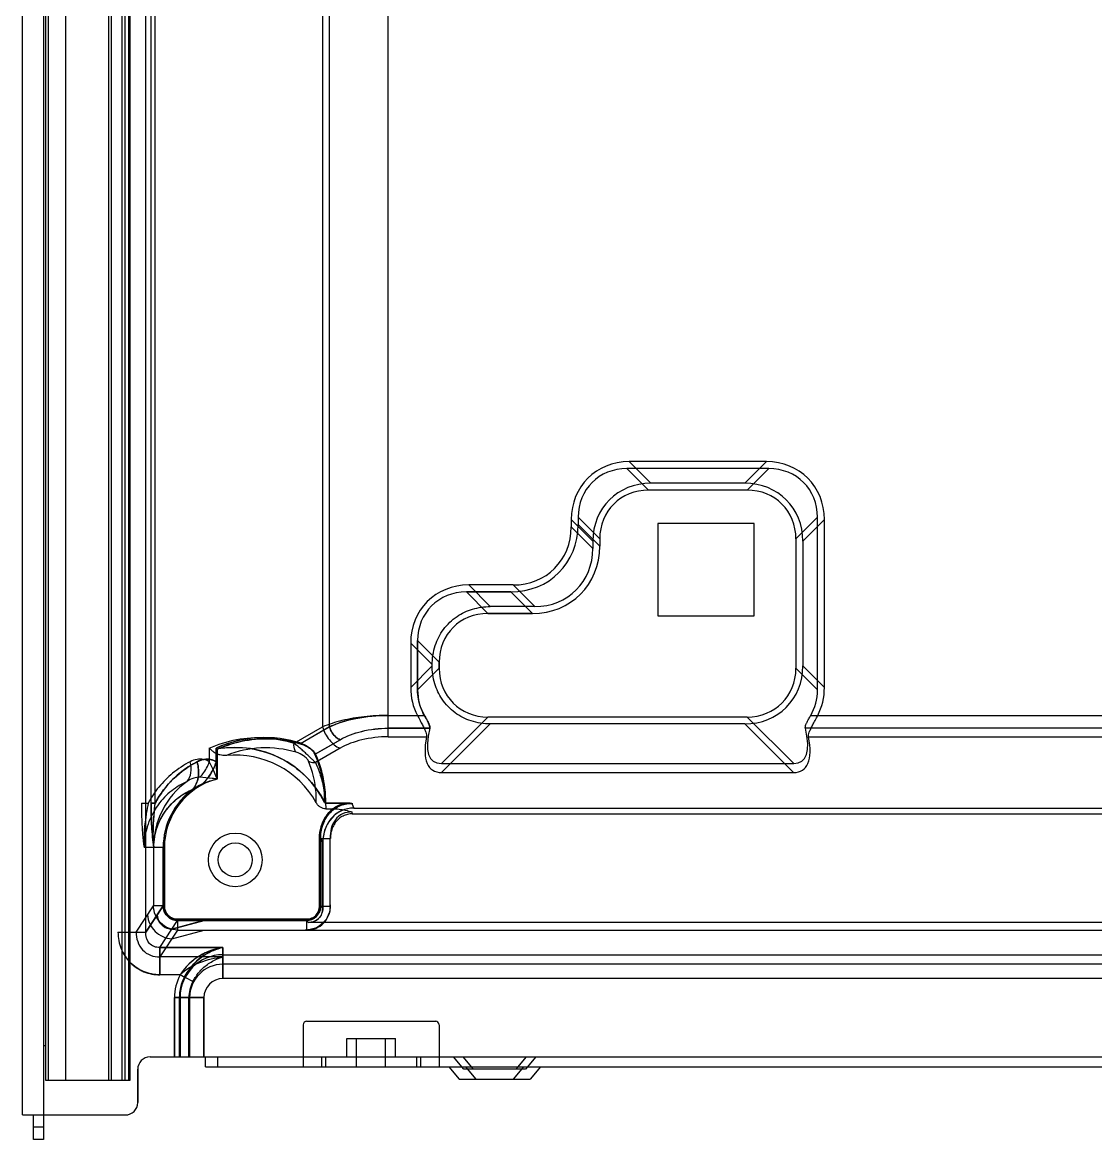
# Model space of a CAD drawing. Header units: inches. Extents: x 67335 to 69337, y -6743 to -3973.
# Drawn here: x 67597.3 to 67684.2, y -5479.5 to -5389 of the extents above; entities that cross this region are included whole.
import ezdxf

# ---------------------------------------------------------------- set-up
doc = ezdxf.new("R2010")
doc.units = ezdxf.units.IN
doc.header["$LTSCALE"] = 2.574606
doc.header["$MEASUREMENT"] = 0
doc.layers.get('0').update_dxf_attribs({"linetype": 'CONTINUOUS'})
doc.layers.add('02___PRT_ALL_AXES', color=7, linetype='CONTINUOUS')

msp = doc.modelspace()

# ---------------------------------------------------------------- linework, layer by layer
at = {"color": 7, "linetype": 'Continuous'}
for p, q in [((67599.396, -4653.14), (67599.396, -5474.66)), ((67600.796, -4654.04), (67600.796, -5474.66)), ((67599.196, -5474.66), (67599.196, -4656.04)), ((67604.296, -5474.66), (67604.296, -4656.04)), ((67604.496, -4656.04), (67604.496, -5474.66)), ((67605.372, -5474.66), (67605.372, -4660.949)), ((67605.584, -4661.072), (67605.584, -5474.66)), ((67605.908, -5474.66), (67605.908, -4661.259)), ((67607.302, -5462.65), (67607.302, -4665.54)), ((67607.724, -5452.199), (67607.724, -4666.511)), ((67608.057, -5452.199), (67608.057, -4666.511)), ((67622.165, -5446.031), (67622.165, -4697.253)), ((67626.903, -5446.14), (67626.903, -4697.253)), ((67634.99, -5436.847), (67633.243, -5435.1)), ((67633.243, -5435.1), (67636.846, -5435.1)), ((67636.846, -5435.1), (67638.593, -5436.847)), ((67634.99, -5436.847), (67638.593, -5436.847)), ((67631.043, -5440.793), (67629.296, -5439.046)), ((67629.296, -5443.033), (67629.296, -5439.046)), ((67631.043, -5441.286), (67631.043, -5440.793)), ((67631.043, -5441.286), (67629.296, -5443.033)), ((67626.903, -5445.101), (67629.846, -5445.101)), ((67634.99, -5445.232), (67631.221, -5449.001)), ((67619.867, -5447.358), (67622.165, -5446.031)), ((67626.903, -5446.14), (67630.281, -5446.14)), ((67621.024, -5448.219), (67623.014, -5447.07)), ((67612.998, -5448.849), (67612.998, -5447.751)), ((67613.069, -5447.802), (67613.069, -5450.251)), ((67608.057, -5452.199), (67607.724, -5452.199)), ((67623.425, -5452.203), (67621.856, -5452.203)), ((67623.968, -5452.231), (67624.143, -5452.607)), ((67621.355, -5460.554), (67621.355, -5455.06)), ((67621.451, -5455.06), (67621.355, -5455.06)), ((67621.451, -5455.06), (67621.619, -5455.421)), ((67621.451, -5460.554), (67621.451, -5455.06)), ((67621.619, -5460.72), (67621.619, -5455.421)), ((67608.797, -5455.8), (67607.943, -5455.8)), ((67608.698, -5455.8), (67608.698, -5460.529)), ((67608.797, -5455.8), (67608.797, -5460.529)), ((67608.219, -5461.255), (67608.698, -5460.529)), ((67608.698, -5460.529), (67608.797, -5460.529)), ((67621.451, -5460.554), (67621.355, -5460.554)), ((67621.619, -5460.72), (67621.451, -5460.554)), ((67607.302, -5462.65), (67608.219, -5461.255)), ((67611.996, -5461.722), (67609.4, -5462.417)), ((67609.401, -5462.412), (67609.864, -5461.713)), ((67609.864, -5461.713), (67609.864, -5461.616)), ((67609.864, -5461.616), (67620.292, -5461.616)), ((67609.864, -5461.713), (67620.292, -5461.713)), ((67611.996, -5461.721), (67620.3, -5461.721)), ((67620.292, -5461.713), (67620.292, -5461.616)), ((67620.3, -5461.721), (67620.292, -5461.713)), ((67620.3, -5461.722), (67620.459, -5461.88)), ((67605.996, -5462.65), (67607.302, -5462.65)), ((67608.432, -5463.889), (67609.4, -5462.417)), ((67608.432, -5466.111), (67608.432, -5463.889)), ((67613.536, -5463.889), (67608.432, -5463.889)), ((67613.536, -5466.416), (67613.536, -5463.889)), ((67610.079, -5466.111), (67608.432, -5466.111)), ((67610.079, -5466.111), (67610.419, -5466.293)), ((67609.615, -5467.96), (67609.615, -5472.76)), ((67611.993, -5467.96), (67609.615, -5467.96)), ((67610.002, -5467.96), (67610.002, -5472.76)), ((67610.061, -5467.96), (67610.061, -5472.76)), ((67611.993, -5467.96), (67611.993, -5472.76)), ((67599.196, -5471.86), (67598.993, -5471.86)), ((67612.136, -5473.56), (67612.136, -5472.76)), ((67606.636, -5476.46), (67606.636, -5473.76)), ((67605.996, -5474.66), (67599.196, -5474.66)), ((67597.296, -5477.46), (67605.636, -5477.46)), ((67598.196, -5479.46), (67598.196, -5477.46)), ((67598.996, -5477.46), (67598.996, -5479.46)), ((67598.996, -5478.46), (67598.196, -5478.46)), ((67598.996, -5479.46), (67598.196, -5479.46))]:
    msp.add_line(p, q, dxfattribs=at)
at = {"color": 5, "linetype": 'Continuous'}
msp.add_line((67605.996, -4661.31), (67605.996, -5474.66), dxfattribs=at)
at = {"linetype": 'Continuous'}
for p, q in [((67621.599, -4697.253), (67621.599, -5446.031)), ((67622.165, -5446.031), (67622.165, -4697.253)), ((67626.903, -5446.833), (67626.903, -4697.253)), ((67646.435, -5424.55), (67648.182, -5426.297)), ((67657.538, -5424.55), (67646.435, -5424.55)), ((67655.791, -5426.297), (67657.538, -5424.55)), ((67647.99, -5426.857), (67646.243, -5425.11)), ((67657.729, -5425.11), (67646.243, -5425.11)), ((67657.729, -5425.11), (67655.982, -5426.857)), ((67655.791, -5426.297), (67648.182, -5426.297)), ((67655.982, -5426.857), (67647.99, -5426.857)), ((67642.296, -5429.056), (67644.043, -5430.803)), ((67642.296, -5429.056), (67642.296, -5429.649)), ((67659.929, -5430.803), (67661.676, -5429.056)), ((67661.676, -5443.033), (67661.676, -5429.056)), ((67643.483, -5430.995), (67641.736, -5429.248)), ((67641.736, -5429.248), (67641.736, -5429.841)), ((67641.736, -5429.841), (67643.483, -5431.588)), ((67644.043, -5431.397), (67642.296, -5429.649)), ((67648.736, -5429.55), (67648.736, -5437.05)), ((67656.536, -5429.55), (67648.736, -5429.55)), ((67656.536, -5437.05), (67656.536, -5429.55)), ((67662.236, -5429.248), (67660.489, -5430.995)), ((67662.236, -5442.841), (67662.236, -5429.248)), ((67643.483, -5430.995), (67643.483, -5431.588)), ((67644.043, -5430.803), (67644.043, -5431.397)), ((67659.929, -5430.803), (67659.929, -5441.286)), ((67660.489, -5430.995), (67660.489, -5441.094)), ((67633.435, -5434.54), (67635.182, -5436.287)), ((67637.038, -5434.54), (67633.435, -5434.54)), ((67638.785, -5436.287), (67637.038, -5434.54)), ((67634.99, -5436.847), (67633.243, -5435.1)), ((67636.846, -5435.1), (67633.243, -5435.1)), ((67636.846, -5435.1), (67638.593, -5436.847)), ((67638.785, -5436.287), (67635.182, -5436.287)), ((67638.593, -5436.847), (67634.99, -5436.847)), ((67648.736, -5437.05), (67656.536, -5437.05)), ((67629.296, -5439.046), (67631.043, -5440.793)), ((67629.296, -5439.046), (67629.296, -5443.033)), ((67630.483, -5440.985), (67628.736, -5439.238)), ((67628.736, -5439.238), (67628.736, -5442.841)), ((67631.043, -5440.793), (67631.043, -5441.286)), ((67628.736, -5442.841), (67630.483, -5441.094)), ((67631.043, -5441.286), (67629.296, -5443.033)), ((67661.676, -5443.033), (67659.929, -5441.286)), ((67660.489, -5441.094), (67662.236, -5442.841)), ((67626.903, -5445.101), (67629.846, -5445.101)), ((67631.221, -5449.001), (67634.99, -5445.232)), ((67655.982, -5445.232), (67634.99, -5445.232)), ((67655.982, -5445.232), (67659.751, -5449.001)), ((67661.126, -5445.101), (67687.246, -5445.101)), ((67619.301, -5447.358), (67621.599, -5446.031)), ((67622.165, -5446.031), (67619.811, -5447.39)), ((67630.281, -5446.14), (67626.903, -5446.14)), ((67635.182, -5445.792), (67631.245, -5449.729)), ((67655.791, -5445.792), (67635.182, -5445.792)), ((67659.727, -5449.729), (67655.791, -5445.792)), ((67687.681, -5446.14), (67660.691, -5446.14)), ((67620.997, -5448.235), (67623.014, -5447.07)), ((67620.997, -5448.235), (67623.014, -5447.07)), ((67626.903, -5446.833), (67630.017, -5446.833)), ((67626.903, -5446.833), (67630.017, -5446.833)), ((67660.955, -5446.833), (67687.417, -5446.833)), ((67660.955, -5446.833), (67687.417, -5446.833)), ((67612.432, -5447.751), (67612.432, -5448.849)), ((67613.027, -5447.742), (67613.027, -5448.861)), ((67623.014, -5447.763), (67621.024, -5448.912)), ((67623.014, -5447.763), (67621.024, -5448.912)), ((67613.028, -5448.85), (67613.07, -5450.251)), ((67613.069, -5450.251), (67613.069, -5448.222)), ((67631.221, -5449.001), (67659.751, -5449.001)), ((67631.221, -5449.001), (67659.751, -5449.001)), ((67631.245, -5449.729), (67659.727, -5449.729)), ((67631.245, -5449.729), (67659.727, -5449.729)), ((67606.936, -5452.197), (67607.491, -5452.199)), ((67607.724, -5452.199), (67608.057, -5452.199)), ((67621.811, -5452.202), (67623.54, -5452.215)), ((67621.811, -5452.202), (67623.54, -5452.215)), ((67621.857, -5452.664), (67622.436, -5452.664)), ((67621.857, -5452.664), (67622.436, -5452.664)), ((67623.969, -5452.231), (67624.143, -5452.607)), ((67623.969, -5452.231), (67624.143, -5452.607)), ((67624.143, -5452.607), (69016.929, -5452.607)), ((67624.143, -5452.607), (69016.929, -5452.607)), ((67624.036, -5453.069), (67623.969, -5452.924)), ((67624.036, -5453.069), (67623.969, -5452.924)), ((67624.002, -5453.069), (69017.07, -5453.069)), ((67624.002, -5453.069), (69017.07, -5453.069)), ((67621.355, -5460.554), (67621.355, -5455.06)), ((67621.355, -5455.06), (67622.224, -5455.06)), ((67621.355, -5460.554), (67621.355, -5455.06)), ((67621.355, -5455.06), (67622.224, -5455.06)), ((67621.451, -5455.06), (67621.619, -5455.421)), ((67621.451, -5455.06), (67621.451, -5460.554)), ((67621.451, -5455.06), (67621.619, -5455.421)), ((67621.451, -5455.06), (67621.451, -5460.554)), ((67621.619, -5455.421), (67621.619, -5460.72)), ((67621.619, -5455.421), (67621.619, -5460.72)), ((67622.224, -5460.554), (67622.224, -5455.06)), ((67622.224, -5460.554), (67622.224, -5455.06)), ((67608.797, -5455.8), (67607.155, -5455.8)), ((67607.911, -5455.8), (67607.911, -5460.529)), ((67608.698, -5460.529), (67608.698, -5455.8)), ((67608.797, -5460.529), (67608.797, -5455.8)), ((67606.515, -5462.65), (67607.911, -5460.529)), ((67608.698, -5460.529), (67607.302, -5462.65)), ((67608.797, -5460.529), (67607.911, -5460.529)), ((67621.355, -5460.554), (67622.224, -5460.554)), ((67621.355, -5460.554), (67622.224, -5460.554)), ((67621.451, -5460.554), (67621.619, -5460.72)), ((67621.451, -5460.554), (67621.619, -5460.72)), ((67608.432, -5463.889), (67609.864, -5461.713)), ((67609.4, -5462.417), (67612.028, -5461.713)), ((67609.864, -5461.616), (67609.864, -5462.486)), ((67620.292, -5461.616), (67609.864, -5461.616)), ((67620.292, -5461.713), (67609.864, -5461.713)), ((67620.292, -5461.616), (67620.292, -5462.486)), ((67620.292, -5461.616), (67620.292, -5462.486)), ((67620.38, -5461.88), (67620.38, -5461.713)), ((67620.38, -5461.88), (67620.38, -5461.713)), ((67605.037, -5462.65), (67607.302, -5462.65)), ((67609.864, -5462.486), (67608.432, -5464.662)), ((67609.4, -5463.185), (67612.027, -5462.486)), ((67609.864, -5462.486), (68280.036, -5462.494)), ((69020.615, -5461.88), (67620.458, -5461.88)), ((69020.615, -5461.88), (67620.458, -5461.88)), ((67608.432, -5463.889), (67608.432, -5466.111)), ((67608.432, -5463.889), (67613.536, -5463.889)), ((67613.536, -5463.889), (67613.536, -5466.416)), ((67613.536, -5464.484), (69027.536, -5464.484)), ((67613.536, -5464.662), (67608.432, -5464.662)), ((69027.536, -5465.257), (67613.536, -5465.257)), ((67610.079, -5466.111), (67608.432, -5466.111)), ((67611.101, -5466.657), (67610.079, -5466.111)), ((69027.536, -5466.416), (67613.536, -5466.416)), ((67609.615, -5472.76), (67609.615, -5467.96)), ((67609.615, -5467.96), (67611.993, -5467.96)), ((67610.002, -5467.96), (67610.002, -5472.76)), ((67610.061, -5472.76), (67610.061, -5467.96)), ((67610.774, -5472.76), (67610.774, -5467.96)), ((67610.834, -5467.96), (67610.834, -5472.76)), ((67611.993, -5472.76), (67611.993, -5467.96)), ((67620.295, -5469.86), (67630.777, -5469.86)), ((67620.036, -5470.16), (67620.036, -5473.56)), ((67631.036, -5470.16), (67631.036, -5473.56)), ((67623.561, -5472.76), (67623.561, -5471.26)), ((67623.561, -5471.26), (67627.511, -5471.26)), ((67624.361, -5473.56), (67624.361, -5471.26)), ((67626.711, -5473.56), (67626.711, -5471.26)), ((67627.511, -5472.76), (67627.511, -5471.26)), ((67607.636, -5472.76), (69033.436, -5472.76)), ((67612.136, -5473.56), (67612.136, -5472.76)), ((67613.136, -5473.56), (67613.136, -5472.76)), ((67621.536, -5473.56), (67621.536, -5472.76)), ((67621.836, -5472.76), (67621.836, -5473.56)), ((67629.236, -5473.56), (67629.236, -5472.76)), ((67629.536, -5472.76), (67629.536, -5473.56)), ((67633.036, -5473.76), (67632.197, -5472.76)), ((67632.963, -5472.76), (67633.802, -5473.76)), ((67637.27, -5473.76), (67638.109, -5472.76)), ((67638.875, -5472.76), (67638.036, -5473.76)), ((67606.636, -5473.76), (67606.636, -5476.46)), ((67612.136, -5473.56), (69028.936, -5473.56)), ((67631.824, -5473.56), (67632.663, -5474.56)), ((67638.036, -5473.76), (67633.036, -5473.76)), ((67634.042, -5474.56), (67633.203, -5473.56)), ((67637.869, -5473.56), (67637.03, -5474.56)), ((67639.248, -5473.56), (67638.409, -5474.56)), ((67632.663, -5474.56), (67638.409, -5474.56))]:
    msp.add_line(p, q, dxfattribs=at)
at = {"color": 7, "linetype": 'Continuous'}
for radius in [2.175, 1.375]:
    msp.add_circle((67614.536, -5456.8), radius, dxfattribs=at)
at = {"linetype": 'Continuous'}
for radius in [2.175, 1.375]:
    msp.add_circle((67614.536, -5456.8), radius, dxfattribs=at)
for centre, radius, start, end in [((67616.944, -5456.426), 9.527, 72.13433, 114.27781), ((67614.536, -5455.8), 7.491, 28.89615, 95.49341), ((67614.536, -5455.8), 6.626, 126.10561, 179.99925), ((67614.536, -5455.8), 5.739, 104.80191, 179.99916), ((67614.536, -5455.8), 5.838, 126.10535, 179.99918), ((67613.536, -5467.96), 3.475, 90, 180), ((67613.536, -5467.96), 2.702, 90, 180), ((67613.536, -5467.96), 3.921, 151.86248, 180), ((67613.536, -5467.96), 3.534, 151.86238, 180), ((67613.536, -5467.96), 2.762, 151.86239, 180), ((67613.536, -5467.96), 1.543, 90, 180), ((67620.336, -5470.16), 0.3, 90, 180), ((67630.736, -5470.16), 0.3, 0, 90), ((67607.636, -5473.76), 1, 90, 180), ((67605.636, -5476.46), 1, 270, 0)]:
    msp.add_arc(centre, radius, start, end, dxfattribs=at)
at = {"color": 7, "linetype": 'Continuous'}
for centre, radius, start, end in [((67614.536, -5455.8), 8.105, 26.79773, 99.77993), ((67487.834, -5455.866), 125.361, 2.56704, 3.20852), ((67614.536, -5455.8), 5.739, 104.81219, 179.99921), ((67613.536, -5467.96), 3.475, 90, 180), ((67613.536, -5467.96), 3.921, 151.86263, 180), ((67613.536, -5467.96), 3.534, 151.86239, 180), ((67613.536, -5467.96), 1.543, 90, 180), ((67607.636, -5473.76), 1, 90, 180), ((67605.636, -5476.46), 1, 270, 0)]:
    msp.add_arc(centre, radius, start, end, dxfattribs=at)
at = {"linetype": 'Continuous'}
for centre, major_axis, ratio, start_param, end_param in [((67647.057, -5429.87), (-3.976, 3.976), 0.889126, -0.726775, 0.726775), ((67656.915, -5429.87), (3.976, 3.976), 0.889126, -0.726775, 0.726775), ((67646.766, -5429.579), (3.34, -3.34), 0.889126, 2.414818, 3.868368), ((67657.206, -5429.579), (3.34, 3.34), 0.889126, -0.726775, 0.726775), ((67648.804, -5431.617), (3.976, -3.976), 0.889126, 2.414818, 3.868368), ((67655.168, -5431.617), (3.976, 3.976), 0.889126, -0.726775, 0.726775), ((67648.513, -5431.326), (3.34, -3.34), 0.889126, 2.414818, 3.868368), ((67655.459, -5431.326), (-3.34, -3.34), 0.889126, 2.414818, 3.868368), ((67636.124, -5428.927), (4.613, -4.613), 0.889126, -0.726775, 0.726775), ((67636.415, -5429.219), (3.976, -3.976), 0.889126, -0.726775, 0.726775), ((67637.871, -5430.675), (4.613, -4.613), 0.889126, -0.726775, 0.726775), ((67638.162, -5430.966), (-3.976, 3.976), 0.889126, 2.414818, 3.868368), ((67634.057, -5439.86), (-3.976, 3.976), 0.889126, -0.726775, 0.726775), ((67633.766, -5439.569), (3.34, -3.34), 0.889126, 2.414818, 3.868368), ((67635.513, -5441.316), (3.34, -3.34), 0.889126, 2.414818, 3.868368), ((67635.513, -5440.763), (3.34, 3.34), 0.889126, 2.414818, 3.868368), ((67655.168, -5440.472), (3.976, -3.976), 0.889126, -0.726775, 0.726775), ((67655.459, -5440.763), (3.34, -3.34), 0.889126, -0.726775, 0.726775), ((67634.057, -5442.219), (3.976, 3.976), 0.889126, -3.868368, -3.413104), ((67657.206, -5442.51), (3.34, -3.34), 0.889126, 0.225555, 0.726775), ((67656.915, -5442.219), (3.976, -3.976), 0.889126, 0.271511, 0.726775), ((67639.368, -5436.908), (8.808, 11.899), 0.244923, -3.664425, -2.962251), ((67651.604, -5436.908), (-8.808, 11.899), 0.244923, -3.320934, -2.61876), ((67640.943, -5435.332), (10.486, 14.166), 0.244923, -3.607652, -2.962251), ((67640.943, -5435.332), (10.486, 14.166), 0.244923, -3.607652, -2.962251), ((67650.029, -5435.332), (-10.486, 14.166), 0.244923, -3.320934, -2.675533), ((67650.029, -5435.332), (-10.486, 14.166), 0.244923, -3.320934, -2.675533), ((67624.33, -5455.436), (-1.397, 3.011), 0.84361, -0.008988, 0.615673), ((67624.33, -5455.436), (-1.397, 3.011), 0.84361, -0.008988, 0.615673)]:
    msp.add_ellipse(centre, major_axis=major_axis, ratio=ratio, start_param=start_param, end_param=end_param, dxfattribs=at)
at = {"color": 7, "linetype": 'Continuous'}
for centre, major_axis, ratio, start_param, end_param in [((67633.766, -5439.569), (-3.34, 3.34), 0.889126, -0.726775, 0.726775), ((67635.513, -5441.316), (3.34, -3.34), 0.889126, 2.414818, 3.868368), ((67635.513, -5440.763), (3.34, 3.34), 0.889126, -3.868368, -2.414818), ((67633.766, -5442.51), (-3.34, -3.34), 0.889126, -0.726775, -0.225555), ((67639.368, -5436.908), (8.808, 11.899), 0.244923, -3.664425, -2.962251), ((67624.518, -5455.84), (-1.397, 3.011), 0.84361, -0.373175, 1.067847), ((67620.377, -5460.638), (0.91, -0.904), 0.935522, -0.755592, 0.748605)]:
    msp.add_ellipse(centre, major_axis=major_axis, ratio=ratio, start_param=start_param, end_param=end_param, dxfattribs=at)
at = {"linetype": 'Continuous'}
for points, knots in [([(67630.475, -5441.037), (67630.475, -5440.494), (67630.63, -5439.458), (67631.338, -5438.068), (67632.41, -5437.043), (67633.745, -5436.419), (67634.697, -5436.287), (67635.182, -5436.287)], [0, 0, 0, 0, 0.218983, 0.41389, 0.618999, 0.804692, 1, 1, 1, 1]), ([(67635.182, -5445.792), (67634.656, -5445.792), (67633.638, -5445.639), (67632.265, -5444.937), (67631.24, -5443.866), (67630.608, -5442.512), (67630.475, -5441.541), (67630.475, -5441.037)], [0, 0, 0, 0, 0.211759, 0.406543, 0.611524, 0.797101, 1, 1, 1, 1]), ([(67629.846, -5445.101), (67629.727, -5444.9), (67629.524, -5444.47), (67629.337, -5443.77), (67629.296, -5443.282), (67629.296, -5443.033)], [0, 0, 0, 0, 0.324481, 0.65416, 1, 1, 1, 1]), ([(67626.903, -5445.101), (67626.259, -5445.101), (67625.003, -5445.169), (67623.221, -5445.47), (67622.106, -5445.817), (67621.599, -5446.031)], [0, 0, 0, 0, 0.356553, 0.695146, 1, 1, 1, 1]), ([(67626.903, -5445.101), (67626.33, -5445.101), (67625.207, -5445.169), (67623.611, -5445.47), (67622.616, -5445.818), (67622.165, -5446.031)], [0, 0, 0, 0, 0.353461, 0.692117, 1, 1, 1, 1]), ([(67629.278, -5445.101), (67629.35, -5445.238), (67629.487, -5445.497), (67629.681, -5445.859), (67629.841, -5446.174), (67629.957, -5446.439), (67630.021, -5446.653), (67630.027, -5446.782), (67630.017, -5446.833)], [0, 0, 0, 0, 0.243809, 0.461881, 0.648907, 0.800884, 0.917282, 1, 1, 1, 1]), ([(67629.846, -5445.101), (67629.902, -5445.197), (67630.005, -5445.374), (67630.14, -5445.623), (67630.249, -5445.863), (67630.304, -5446.045), (67630.281, -5446.14)], [0, 0, 0, 0, 0.292751, 0.54004, 0.740435, 1, 1, 1, 1]), ([(67660.691, -5446.14), (67660.668, -5446.045), (67660.723, -5445.863), (67660.832, -5445.623), (67660.967, -5445.374), (67661.07, -5445.197), (67661.126, -5445.101)], [0, 0, 0, 0, 0.259534, 0.459939, 0.707263, 1, 1, 1, 1]), ([(67660.955, -5446.833), (67660.945, -5446.782), (67660.951, -5446.653), (67661.015, -5446.439), (67661.131, -5446.174), (67661.291, -5445.86), (67661.485, -5445.497), (67661.622, -5445.238), (67661.694, -5445.101)], [0, 0, 0, 0, 0.082647, 0.199054, 0.350971, 0.53803, 0.75609, 1, 1, 1, 1]), ([(67621.599, -5446.031), (67621.709, -5446.412), (67622.074, -5447.103), (67622.678, -5447.618), (67623.014, -5447.763)], [0, 0, 0, 0, 0.520634, 1, 1, 1, 1]), ([(67622.165, -5446.031), (67622.231, -5446.26), (67622.45, -5446.674), (67622.813, -5446.983), (67623.014, -5447.07)], [0, 0, 0, 0, 0.520634, 1, 1, 1, 1]), ([(67623.014, -5447.07), (67623.558, -5446.756), (67624.842, -5446.298), (67626.188, -5446.14), (67626.903, -5446.14)], [0, 0, 0, 0, 0.467882, 1, 1, 1, 1]), ([(67612.432, -5447.751), (67613.133, -5447.432), (67614.633, -5446.962), (67616.991, -5446.822), (67618.553, -5447.117), (67619.301, -5447.358)], [0, 0, 0, 0, 0.329001, 0.663892, 1, 1, 1, 1]), ([(67613.159, -5447.813), (67613.847, -5447.501), (67615.315, -5447.052), (67617.615, -5446.922), (67619.14, -5447.193), (67619.873, -5447.425)], [0, 0, 0, 0, 0.330102, 0.663923, 1, 1, 1, 1]), ([(67626.903, -5446.833), (67626.188, -5446.833), (67624.842, -5446.991), (67623.558, -5447.449), (67623.014, -5447.763)], [0, 0, 0, 0, 0.532118, 1, 1, 1, 1]), ([(67626.903, -5446.833), (67626.188, -5446.833), (67624.842, -5446.991), (67623.558, -5447.449), (67623.014, -5447.763)], [0, 0, 0, 0, 0.532118, 1, 1, 1, 1]), ([(67612.432, -5447.751), (67612.492, -5447.812), (67612.623, -5447.931), (67612.836, -5448.087), (67612.99, -5448.18), (67613.069, -5448.222)], [0, 0, 0, 0, 0.324492, 0.662503, 1, 1, 1, 1]), ([(67613.027, -5447.814), (67613.92, -5447.66), (67615.713, -5447.637), (67618.241, -5448.437), (67620.374, -5449.977), (67621.413, -5451.413), (67621.811, -5452.202)], [0, 0, 0, 0, 0.259089, 0.502956, 0.746823, 1, 1, 1, 1]), ([(67619.469, -5448.09), (67618.551, -5447.818), (67616.613, -5447.571), (67614.706, -5447.991), (67613.819, -5448.343)], [0, 0, 0, 0, 0.501057, 1, 1, 1, 1]), ([(67619.469, -5448.09), (67619.433, -5448.051), (67619.295, -5447.833), (67619.269, -5447.557), (67619.301, -5447.358)], [0, 0, 0, 0, 0.209696, 1, 1, 1, 1]), ([(67619.469, -5448.09), (67619.433, -5448.051), (67619.295, -5447.833), (67619.269, -5447.557), (67619.301, -5447.358)], [0, 0, 0, 0, 0.209696, 1, 1, 1, 1]), ([(67621.024, -5448.912), (67620.962, -5448.853), (67620.833, -5448.727), (67620.626, -5448.528), (67620.395, -5448.311), (67620.143, -5448.079), (67619.872, -5447.837), (67619.59, -5447.595), (67619.398, -5447.436), (67619.301, -5447.358)], [0, 0, 0, 0, 0.110311, 0.233897, 0.370752, 0.519507, 0.677454, 0.839606, 1, 1, 1, 1]), ([(67621.024, -5448.912), (67620.962, -5448.853), (67620.833, -5448.727), (67620.626, -5448.528), (67620.395, -5448.311), (67620.143, -5448.079), (67619.872, -5447.837), (67619.59, -5447.595), (67619.398, -5447.436), (67619.301, -5447.358)], [0, 0, 0, 0, 0.110311, 0.233897, 0.370752, 0.519507, 0.677454, 0.839606, 1, 1, 1, 1]), ([(67620.462, -5448.796), (67620.43, -5448.719), (67620.314, -5448.557), (67619.991, -5448.29), (67619.68, -5448.153), (67619.469, -5448.09)], [0, 0, 0, 0, 0.200593, 0.470464, 1, 1, 1, 1]), ([(67620.462, -5448.796), (67620.43, -5448.719), (67620.314, -5448.557), (67619.991, -5448.29), (67619.68, -5448.153), (67619.469, -5448.09)], [0, 0, 0, 0, 0.200593, 0.470464, 1, 1, 1, 1]), ([(67619.811, -5447.39), (67619.927, -5447.427), (67620.129, -5447.51), (67620.416, -5447.657), (67620.66, -5447.825), (67620.86, -5448.02), (67620.964, -5448.162), (67620.997, -5448.235)], [0, 0, 0, 0, 0.245137, 0.438665, 0.65034, 0.839317, 1, 1, 1, 1]), ([(67619.811, -5447.39), (67619.927, -5447.427), (67620.129, -5447.51), (67620.416, -5447.657), (67620.66, -5447.825), (67620.86, -5448.02), (67620.964, -5448.162), (67620.997, -5448.235)], [0, 0, 0, 0, 0.245137, 0.438665, 0.65034, 0.839317, 1, 1, 1, 1]), ([(67610.885, -5448.855), (67610.382, -5449.113), (67609.457, -5449.717), (67608.312, -5450.864), (67607.732, -5451.742), (67607.491, -5452.199)], [0, 0, 0, 0, 0.351335, 0.679641, 1, 1, 1, 1]), ([(67611.451, -5448.855), (67611.058, -5449.056), (67610.324, -5449.512), (67609.378, -5450.338), (67608.623, -5451.237), (67608.225, -5451.879), (67608.057, -5452.199)], [0, 0, 0, 0, 0.273992, 0.533211, 0.775916, 1, 1, 1, 1]), ([(67610.632, -5450.447), (67610.803, -5450.264), (67611.018, -5449.713), (67610.961, -5449.149), (67610.885, -5448.855)], [0, 0, 0, 0, 0.45153, 1, 1, 1, 1]), ([(67612.432, -5448.849), (67612.289, -5448.761), (67611.961, -5448.635), (67611.413, -5448.639), (67611.059, -5448.766), (67610.885, -5448.855)], [0, 0, 0, 0, 0.313039, 0.63667, 1, 1, 1, 1]), ([(67611.096, -5451.083), (67611.335, -5450.828), (67611.637, -5450.056), (67611.556, -5449.267), (67611.451, -5448.855)], [0, 0, 0, 0, 0.451528, 1, 1, 1, 1]), ([(67613.027, -5448.861), (67612.877, -5448.768), (67612.541, -5448.636), (67611.983, -5448.638), (67611.626, -5448.766), (67611.451, -5448.855)], [0, 0, 0, 0, 0.322667, 0.640475, 1, 1, 1, 1]), ([(67611.657, -5450.111), (67611.743, -5450.028), (67612.074, -5449.657), (67612.322, -5449.209), (67612.432, -5448.849)], [0, 0, 0, 0, 0.241975, 1, 1, 1, 1]), ([(67611.912, -5450.616), (67612.177, -5450.361), (67612.624, -5449.771), (67612.931, -5449.098), (67613.028, -5448.747)], [0, 0, 0, 0, 0.502019, 1, 1, 1, 1]), ([(67613.069, -5450.251), (67612.997, -5450.072), (67612.855, -5449.738), (67612.642, -5449.271), (67612.498, -5448.984), (67612.432, -5448.849)], [0, 0, 0, 0, 0.375679, 0.707396, 1, 1, 1, 1]), ([(67613.819, -5448.343), (67613.726, -5448.352), (67613.546, -5448.356), (67613.291, -5448.316), (67613.137, -5448.258), (67613.069, -5448.222)], [0, 0, 0, 0, 0.365061, 0.69719, 1, 1, 1, 1]), ([(67620.462, -5448.796), (67620.501, -5448.82), (67620.675, -5448.906), (67620.877, -5448.929), (67621.024, -5448.912)], [0, 0, 0, 0, 0.235091, 1, 1, 1, 1]), ([(67621.094, -5452.18), (67621.101, -5451.899), (67621.075, -5450.746), (67620.8, -5449.599), (67620.462, -5448.796)], [0, 0, 0, 0, 0.244228, 1, 1, 1, 1]), ([(67620.462, -5448.796), (67620.501, -5448.82), (67620.675, -5448.906), (67620.877, -5448.929), (67621.024, -5448.912)], [0, 0, 0, 0, 0.235091, 1, 1, 1, 1]), ([(67621.094, -5452.18), (67621.101, -5451.899), (67621.075, -5450.746), (67620.8, -5449.599), (67620.462, -5448.796)], [0, 0, 0, 0, 0.244228, 1, 1, 1, 1]), ([(67621.856, -5452.203), (67621.863, -5451.72), (67621.808, -5450.791), (67621.52, -5449.451), (67621.209, -5448.619), (67621.024, -5448.219)], [0, 0, 0, 0, 0.35338, 0.677389, 1, 1, 1, 1]), ([(67621.856, -5452.203), (67621.863, -5451.72), (67621.808, -5450.791), (67621.52, -5449.451), (67621.209, -5448.619), (67621.024, -5448.219)], [0, 0, 0, 0, 0.35338, 0.677389, 1, 1, 1, 1]), ([(67621.024, -5448.912), (67621.199, -5449.29), (67621.495, -5450.073), (67621.782, -5451.334), (67621.853, -5452.208), (67621.857, -5452.664)], [0, 0, 0, 0, 0.32286, 0.646472, 1, 1, 1, 1]), ([(67621.024, -5448.912), (67621.199, -5449.29), (67621.495, -5450.073), (67621.782, -5451.334), (67621.853, -5452.208), (67621.857, -5452.664)], [0, 0, 0, 0, 0.32286, 0.646472, 1, 1, 1, 1]), ([(67610.632, -5450.447), (67610.19, -5450.647), (67609.314, -5451.177), (67608.193, -5452.345), (67607.362, -5453.921), (67607.155, -5455.159), (67607.155, -5455.8)], [0, 0, 0, 0, 0.216399, 0.451908, 0.714136, 1, 1, 1, 1]), ([(67611.657, -5450.111), (67611.492, -5450.097), (67611.125, -5450.174), (67610.799, -5450.34), (67610.632, -5450.447)], [0, 0, 0, 0, 0.453951, 1, 1, 1, 1]), ([(67611.096, -5451.083), (67611.169, -5451.031), (67611.43, -5450.856), (67611.706, -5450.702), (67611.912, -5450.616)], [0, 0, 0, 0, 0.286992, 1, 1, 1, 1]), ([(67613.069, -5450.251), (67612.936, -5450.234), (67612.466, -5450.18), (67611.994, -5450.14), (67611.657, -5450.111)], [0, 0, 0, 0, 0.284168, 1, 1, 1, 1]), ([(67611.912, -5450.616), (67611.986, -5450.585), (67612.362, -5450.436), (67612.752, -5450.32), (67613.07, -5450.251)], [0, 0, 0, 0, 0.196463, 1, 1, 1, 1]), ([(67607.943, -5455.8), (67607.943, -5455.228), (67608.132, -5454.122), (67608.891, -5452.725), (67609.909, -5451.703), (67610.7, -5451.251), (67611.096, -5451.083)], [0, 0, 0, 0, 0.28647, 0.549022, 0.784343, 1, 1, 1, 1]), ([(67606.936, -5452.199), (67606.936, -5452.638), (67606.951, -5453.482), (67607.02, -5454.684), (67607.102, -5455.443), (67607.155, -5455.8)], [0, 0, 0, 0, 0.365486, 0.700872, 1, 1, 1, 1]), ([(67607.491, -5452.199), (67607.433, -5452.479), (67607.208, -5453.664), (67607.105, -5454.88), (67607.155, -5455.8)], [0, 0, 0, 0, 0.237154, 1, 1, 1, 1]), ([(67607.724, -5452.199), (67607.724, -5452.655), (67607.739, -5453.514), (67607.81, -5454.716), (67607.893, -5455.459), (67607.943, -5455.8)], [0, 0, 0, 0, 0.379356, 0.714029, 1, 1, 1, 1]), ([(67607.943, -5455.8), (67607.918, -5455.507), (67607.865, -5454.305), (67607.954, -5453.101), (67608.057, -5452.199)], [0, 0, 0, 0, 0.244476, 1, 1, 1, 1]), ([(67621.857, -5452.664), (67621.785, -5452.664), (67621.637, -5452.644), (67621.426, -5452.55), (67621.236, -5452.394), (67621.137, -5452.256), (67621.094, -5452.18)], [0, 0, 0, 0, 0.229027, 0.467541, 0.722274, 1, 1, 1, 1]), ([(67621.857, -5452.664), (67621.785, -5452.664), (67621.637, -5452.644), (67621.426, -5452.55), (67621.236, -5452.394), (67621.137, -5452.256), (67621.094, -5452.18)], [0, 0, 0, 0, 0.229027, 0.467541, 0.722274, 1, 1, 1, 1]), ([(67622.436, -5452.664), (67622.215, -5452.836), (67621.817, -5453.27), (67621.439, -5454.105), (67621.355, -5454.734), (67621.355, -5455.06)], [0, 0, 0, 0, 0.309124, 0.638617, 1, 1, 1, 1]), ([(67622.436, -5452.664), (67622.215, -5452.836), (67621.817, -5453.27), (67621.439, -5454.105), (67621.355, -5454.734), (67621.355, -5455.06)], [0, 0, 0, 0, 0.309124, 0.638617, 1, 1, 1, 1]), ([(67624.143, -5452.607), (67623.81, -5452.607), (67623.137, -5452.741), (67622.292, -5453.356), (67621.739, -5454.297), (67621.619, -5455.04), (67621.619, -5455.421)], [0, 0, 0, 0, 0.238146, 0.474187, 0.72682, 1, 1, 1, 1]), ([(67624.143, -5452.607), (67623.81, -5452.607), (67623.137, -5452.741), (67622.292, -5453.356), (67621.739, -5454.297), (67621.619, -5455.04), (67621.619, -5455.421)], [0, 0, 0, 0, 0.238146, 0.474187, 0.72682, 1, 1, 1, 1]), ([(67622.436, -5452.664), (67622.604, -5452.664), (67622.943, -5452.685), (67623.468, -5452.776), (67623.819, -5452.874), (67624.002, -5452.934)], [0, 0, 0, 0, 0.316399, 0.637606, 1, 1, 1, 1]), ([(67622.436, -5452.664), (67622.604, -5452.664), (67622.943, -5452.685), (67623.468, -5452.776), (67623.819, -5452.874), (67624.002, -5452.934)], [0, 0, 0, 0, 0.316399, 0.637606, 1, 1, 1, 1]), ([(67622.956, -5452.415), (67623.031, -5452.381), (67623.225, -5452.311), (67623.42, -5452.241), (67623.54, -5452.215)], [0, 0, 0, 0, 0.402996, 1, 1, 1, 1]), ([(67622.956, -5452.415), (67623.031, -5452.381), (67623.225, -5452.311), (67623.42, -5452.241), (67623.54, -5452.215)], [0, 0, 0, 0, 0.402996, 1, 1, 1, 1]), ([(67623.432, -5452.223), (67623.522, -5452.23), (67623.73, -5452.237), (67623.938, -5452.234), (67624.056, -5452.231)], [0, 0, 0, 0, 0.434739, 1, 1, 1, 1]), ([(67623.432, -5452.223), (67623.522, -5452.23), (67623.73, -5452.237), (67623.938, -5452.234), (67624.056, -5452.231)], [0, 0, 0, 0, 0.434739, 1, 1, 1, 1]), ([(67623.968, -5452.924), (67623.717, -5452.912), (67623.201, -5453.02), (67622.584, -5453.516), (67622.258, -5454.252), (67622.212, -5454.789), (67622.224, -5455.06)], [0, 0, 0, 0, 0.243581, 0.486844, 0.737548, 1, 1, 1, 1]), ([(67623.968, -5452.924), (67623.717, -5452.912), (67623.201, -5453.02), (67622.584, -5453.516), (67622.258, -5454.252), (67622.212, -5454.789), (67622.224, -5455.06)], [0, 0, 0, 0, 0.243581, 0.486844, 0.737548, 1, 1, 1, 1]), ([(67624.036, -5453.069), (67623.9, -5453.069), (67623.633, -5453.099), (67623.255, -5453.235), (67622.919, -5453.455), (67622.633, -5453.757), (67622.409, -5454.137), (67622.268, -5454.586), (67622.226, -5454.911), (67622.233, -5455.079)], [0, 0, 0, 0, 0.134918, 0.265612, 0.396976, 0.532676, 0.677135, 0.83181, 1, 1, 1, 1]), ([(67624.036, -5453.069), (67623.9, -5453.069), (67623.633, -5453.099), (67623.255, -5453.235), (67622.919, -5453.455), (67622.633, -5453.757), (67622.409, -5454.137), (67622.268, -5454.586), (67622.226, -5454.911), (67622.233, -5455.079)], [0, 0, 0, 0, 0.134918, 0.265612, 0.396976, 0.532676, 0.677135, 0.83181, 1, 1, 1, 1]), ([(67621.748, -5453.671), (67621.647, -5453.88), (67621.361, -5454.294), (67621.355, -5454.804), (67621.355, -5455.06)], [0, 0, 0, 0, 0.475608, 1, 1, 1, 1]), ([(67621.748, -5453.671), (67621.647, -5453.88), (67621.361, -5454.294), (67621.355, -5454.804), (67621.355, -5455.06)], [0, 0, 0, 0, 0.475608, 1, 1, 1, 1]), ([(67621.451, -5455.06), (67621.45, -5454.813), (67621.497, -5454.335), (67621.65, -5453.878), (67621.748, -5453.67)], [0, 0, 0, 0, 0.51781, 1, 1, 1, 1]), ([(67621.451, -5455.06), (67621.45, -5454.813), (67621.497, -5454.335), (67621.65, -5453.878), (67621.748, -5453.67)], [0, 0, 0, 0, 0.51781, 1, 1, 1, 1]), ([(67609.864, -5462.486), (67609.611, -5462.481), (67609.102, -5462.373), (67608.459, -5461.937), (67608.024, -5461.293), (67607.916, -5460.783), (67607.911, -5460.529)], [0, 0, 0, 0, 0.25025, 0.499516, 0.749135, 1, 1, 1, 1]), ([(67609.864, -5461.713), (67609.662, -5461.712), (67609.252, -5461.603), (67608.806, -5461.15), (67608.699, -5460.735), (67608.698, -5460.529)], [0, 0, 0, 0, 0.331424, 0.660719, 1, 1, 1, 1]), ([(67622.228, -5460.444), (67622.228, -5460.731), (67622.129, -5461.277), (67621.674, -5461.94), (67621.011, -5462.392), (67620.467, -5462.489), (67620.182, -5462.49)], [0, 0, 0, 0, 0.268007, 0.500898, 0.733322, 1, 1, 1, 1]), ([(67622.228, -5460.444), (67622.228, -5460.731), (67622.129, -5461.277), (67621.674, -5461.94), (67621.011, -5462.392), (67620.467, -5462.489), (67620.182, -5462.49)], [0, 0, 0, 0, 0.268007, 0.500898, 0.733322, 1, 1, 1, 1]), ([(67620.3, -5462.494), (67620.558, -5462.509), (67621.075, -5462.39), (67621.725, -5461.963), (67622.134, -5461.314), (67622.247, -5460.811), (67622.233, -5460.563)], [0, 0, 0, 0, 0.255741, 0.506516, 0.753527, 1, 1, 1, 1]), ([(67620.3, -5462.494), (67620.558, -5462.509), (67621.075, -5462.39), (67621.725, -5461.963), (67622.134, -5461.314), (67622.247, -5460.811), (67622.233, -5460.563)], [0, 0, 0, 0, 0.255741, 0.506516, 0.753527, 1, 1, 1, 1]), ([(67621.619, -5460.72), (67621.619, -5460.877), (67621.56, -5461.188), (67621.297, -5461.574), (67620.911, -5461.825), (67620.609, -5461.88), (67620.458, -5461.88)], [0, 0, 0, 0, 0.258624, 0.506953, 0.75074, 1, 1, 1, 1]), ([(67621.619, -5460.72), (67621.619, -5460.877), (67621.56, -5461.188), (67621.297, -5461.574), (67620.911, -5461.825), (67620.609, -5461.88), (67620.458, -5461.88)], [0, 0, 0, 0, 0.258624, 0.506953, 0.75074, 1, 1, 1, 1]), ([(67621.355, -5460.554), (67621.355, -5460.694), (67621.277, -5460.96), (67621.194, -5461.24), (67621.099, -5461.338)], [0, 0, 0, 0, 0.504786, 1, 1, 1, 1]), ([(67621.355, -5460.554), (67621.355, -5460.694), (67621.277, -5460.96), (67621.194, -5461.24), (67621.099, -5461.338)], [0, 0, 0, 0, 0.504786, 1, 1, 1, 1]), ([(67621.451, -5460.554), (67621.451, -5460.704), (67621.402, -5461.008), (67621.212, -5461.246), (67621.111, -5461.35)], [0, 0, 0, 0, 0.508187, 1, 1, 1, 1]), ([(67621.451, -5460.554), (67621.451, -5460.704), (67621.402, -5461.008), (67621.212, -5461.246), (67621.111, -5461.35)], [0, 0, 0, 0, 0.508187, 1, 1, 1, 1]), ([(67607.431, -5461.253), (67607.442, -5461.5), (67607.564, -5461.997), (67608.007, -5462.624), (67608.645, -5463.056), (67609.149, -5463.174), (67609.401, -5463.185)], [0, 0, 0, 0, 0.246391, 0.496865, 0.749072, 1, 1, 1, 1]), ([(67608.219, -5461.254), (67608.228, -5461.459), (67608.362, -5461.872), (67608.818, -5462.297), (67609.213, -5462.409), (67609.4, -5462.417)], [0, 0, 0, 0, 0.342017, 0.687464, 1, 1, 1, 1]), ([(67621.111, -5461.35), (67621.006, -5461.458), (67620.762, -5461.66), (67620.447, -5461.712), (67620.291, -5461.713)], [0, 0, 0, 0, 0.492032, 1, 1, 1, 1]), ([(67621.111, -5461.35), (67621.006, -5461.458), (67620.762, -5461.66), (67620.447, -5461.712), (67620.291, -5461.713)], [0, 0, 0, 0, 0.492032, 1, 1, 1, 1]), ([(67621.099, -5461.338), (67620.999, -5461.441), (67620.712, -5461.536), (67620.436, -5461.616), (67620.292, -5461.616)], [0, 0, 0, 0, 0.498127, 1, 1, 1, 1]), ([(67621.099, -5461.338), (67620.999, -5461.441), (67620.712, -5461.536), (67620.436, -5461.616), (67620.292, -5461.616)], [0, 0, 0, 0, 0.498127, 1, 1, 1, 1]), ([(67605.037, -5462.65), (67605.037, -5463.112), (67605.212, -5464.032), (67605.974, -5465.185), (67607.105, -5465.94), (67607.993, -5466.111), (67608.432, -5466.111)], [0, 0, 0, 0, 0.258686, 0.508603, 0.754252, 1, 1, 1, 1]), ([(67605.037, -5462.65), (67605.037, -5463.11), (67605.211, -5464.027), (67605.969, -5465.18), (67607.099, -5465.938), (67607.99, -5466.111), (67608.432, -5466.111)], [0, 0, 0, 0, 0.257791, 0.507094, 0.752873, 1, 1, 1, 1]), ([(67606.515, -5462.65), (67606.499, -5463.162), (67606.843, -5464.256), (67607.93, -5464.677), (67608.432, -5464.662)], [0, 0, 0, 0, 0.504877, 1, 1, 1, 1]), ([(67608.432, -5463.889), (67608.275, -5463.901), (67607.955, -5463.857), (67607.413, -5463.496), (67607.279, -5462.968), (67607.302, -5462.65)], [0, 0, 0, 0, 0.250185, 0.493422, 1, 1, 1, 1]), ([(67613.536, -5463.889), (67612.886, -5463.999), (67611.533, -5464.474), (67610.473, -5465.483), (67610.079, -5466.111)], [0, 0, 0, 0, 0.470901, 1, 1, 1, 1]), ([(67610.419, -5466.293), (67610.506, -5466.13), (67610.706, -5465.799), (67611.076, -5465.323), (67611.539, -5464.865), (67612.103, -5464.45), (67612.773, -5464.103), (67613.272, -5463.946), (67613.536, -5463.889)], [0, 0, 0, 0, 0.136418, 0.284819, 0.44478, 0.615993, 0.800205, 1, 1, 1, 1]), ([(67610.079, -5466.111), (67610.515, -5465.657), (67611.658, -5465.005), (67612.903, -5464.731), (67613.536, -5464.662)], [0, 0, 0, 0, 0.497122, 1, 1, 1, 1]), ([(67611.101, -5466.657), (67611.162, -5466.542), (67611.299, -5466.31), (67611.542, -5465.971), (67611.834, -5465.643), (67612.178, -5465.336), (67612.574, -5465.06), (67613.029, -5464.824), (67613.361, -5464.708), (67613.536, -5464.662)], [0, 0, 0, 0, 0.120719, 0.249595, 0.385447, 0.527233, 0.675352, 0.832112, 1, 1, 1, 1])]:
    msp.add_open_spline(points, degree=3, knots=knots, dxfattribs=at)
at = {"color": 7, "linetype": 'Continuous'}
for points, knots in [([(67622.165, -5446.031), (67622.841, -5445.711), (67624.411, -5445.247), (67626.033, -5445.101), (67626.903, -5445.101)], [0, 0, 0, 0, 0.462353, 1, 1, 1, 1]), ([(67630.281, -5446.14), (67630.297, -5446.073), (67630.267, -5445.905), (67630.115, -5445.56), (67629.957, -5445.289), (67629.846, -5445.101)], [0, 0, 0, 0, 0.181835, 0.426025, 1, 1, 1, 1]), ([(67623.014, -5447.07), (67622.917, -5447.029), (67622.528, -5446.785), (67622.262, -5446.367), (67622.165, -5446.031)], [0, 0, 0, 0, 0.231533, 1, 1, 1, 1]), ([(67623.014, -5447.07), (67623.553, -5446.759), (67624.834, -5446.289), (67626.182, -5446.14), (67626.903, -5446.14)], [0, 0, 0, 0, 0.463941, 1, 1, 1, 1]), ([(67619.867, -5447.358), (67618.762, -5447.002), (67616.39, -5446.695), (67614.065, -5447.266), (67612.998, -5447.751)], [0, 0, 0, 0, 0.497483, 1, 1, 1, 1]), ([(67619.886, -5447.439), (67618.803, -5447.094), (67616.482, -5446.795), (67614.206, -5447.344), (67613.159, -5447.813)], [0, 0, 0, 0, 0.497799, 1, 1, 1, 1]), ([(67613.069, -5447.802), (67613.049, -5447.792), (67613.024, -5447.776), (67613.003, -5447.756), (67612.998, -5447.751)], [0, 0, 0, 0, 0.770628, 1, 1, 1, 1]), ([(67619.867, -5447.358), (67619.866, -5447.366), (67619.864, -5447.394), (67619.872, -5447.425), (67619.886, -5447.439)], [0, 0, 0, 0, 0.28122, 1, 1, 1, 1]), ([(67619.867, -5447.358), (67619.974, -5447.397), (67620.199, -5447.499), (67620.53, -5447.698), (67620.788, -5447.91), (67620.944, -5448.094), (67621.005, -5448.178), (67621.024, -5448.219)], [0, 0, 0, 0, 0.232244, 0.504397, 0.789881, 0.907646, 1, 1, 1, 1]), ([(67620.961, -5448.206), (67620.922, -5448.121), (67620.784, -5447.939), (67620.43, -5447.657), (67620.101, -5447.508), (67619.886, -5447.439)], [0, 0, 0, 0, 0.208504, 0.497915, 1, 1, 1, 1]), ([(67608.057, -5452.199), (67608.45, -5451.453), (67609.438, -5450.145), (67610.771, -5449.203), (67611.451, -5448.855)], [0, 0, 0, 0, 0.524443, 1, 1, 1, 1]), ([(67611.451, -5448.855), (67611.506, -5449.07), (67611.576, -5449.495), (67611.553, -5450.272), (67611.335, -5450.828), (67611.096, -5451.083)], [0, 0, 0, 0, 0.285458, 0.549736, 1, 1, 1, 1]), ([(67611.451, -5448.855), (67611.689, -5448.733), (67612.089, -5448.613), (67612.629, -5448.67), (67612.881, -5448.778), (67612.998, -5448.849)], [0, 0, 0, 0, 0.498312, 0.7446, 1, 1, 1, 1]), ([(67612.998, -5448.849), (67612.947, -5449.014), (67612.699, -5449.664), (67612.289, -5450.253), (67611.912, -5450.616)], [0, 0, 0, 0, 0.248374, 1, 1, 1, 1]), ([(67621.77, -5452.146), (67621.783, -5451.483), (67621.664, -5450.128), (67621.247, -5448.83), (67620.961, -5448.206)], [0, 0, 0, 0, 0.491249, 1, 1, 1, 1]), ([(67621.856, -5452.203), (67621.867, -5451.532), (67621.742, -5450.161), (67621.316, -5448.849), (67621.024, -5448.219)], [0, 0, 0, 0, 0.491419, 1, 1, 1, 1]), ([(67607.943, -5455.799), (67607.943, -5455.189), (67608.154, -5454.04), (67608.957, -5452.639), (67609.968, -5451.669), (67610.723, -5451.241), (67611.096, -5451.083)], [0, 0, 0, 0, 0.305802, 0.569907, 0.796914, 1, 1, 1, 1]), ([(67611.096, -5451.083), (67610.364, -5451.617), (67609.134, -5453.053), (67608.698, -5454.893), (67608.698, -5455.799)], [0, 0, 0, 0, 0.499999, 1, 1, 1, 1]), ([(67607.943, -5455.8), (67607.86, -5455.241), (67607.754, -5454.04), (67607.724, -5452.837), (67607.724, -5452.199)], [0, 0, 0, 0, 0.469326, 1, 1, 1, 1]), ([(67607.943, -5455.799), (67607.893, -5455.215), (67607.891, -5454.009), (67607.987, -5452.81), (67608.057, -5452.199)], [0, 0, 0, 0, 0.488006, 1, 1, 1, 1]), ([(67621.355, -5455.06), (67621.355, -5454.743), (67621.437, -5454.104), (67621.837, -5453.223), (67622.516, -5452.528), (67623.115, -5452.27), (67623.425, -5452.203)], [0, 0, 0, 0, 0.250377, 0.500509, 0.750332, 1, 1, 1, 1]), ([(67621.451, -5455.06), (67621.45, -5454.709), (67621.55, -5454.001), (67622.054, -5453.049), (67622.907, -5452.378), (67623.619, -5452.23), (67623.968, -5452.231)], [0, 0, 0, 0, 0.250567, 0.500699, 0.75035, 1, 1, 1, 1]), ([(67608.698, -5460.529), (67608.699, -5460.682), (67608.757, -5460.991), (67609.013, -5461.386), (67609.402, -5461.651), (67609.711, -5461.712), (67609.864, -5461.713)], [0, 0, 0, 0, 0.250074, 0.500066, 0.750017, 1, 1, 1, 1]), ([(67608.797, -5460.529), (67608.797, -5460.669), (67608.849, -5460.953), (67609.082, -5461.317), (67609.44, -5461.561), (67609.724, -5461.616), (67609.864, -5461.616)], [0, 0, 0, 0, 0.250121, 0.500106, 0.750025, 1, 1, 1, 1]), ([(67620.292, -5461.713), (67620.443, -5461.712), (67620.748, -5461.654), (67621.135, -5461.397), (67621.392, -5461.01), (67621.451, -5460.705), (67621.451, -5460.554)], [0, 0, 0, 0, 0.250045, 0.500002, 0.749957, 1, 1, 1, 1]), ([(67620.292, -5461.616), (67620.43, -5461.616), (67620.711, -5461.564), (67621.068, -5461.33), (67621.303, -5460.973), (67621.355, -5460.692), (67621.355, -5460.554)], [0, 0, 0, 0, 0.250075, 0.500003, 0.749928, 1, 1, 1, 1]), ([(67609.401, -5462.412), (67609.25, -5462.407), (67608.948, -5462.334), (67608.564, -5462.076), (67608.299, -5461.699), (67608.226, -5461.401), (67608.219, -5461.253)], [0, 0, 0, 0, 0.250713, 0.502943, 0.75349, 1, 1, 1, 1]), ([(67608.432, -5463.889), (67608.272, -5463.901), (67607.938, -5463.86), (67607.531, -5463.564), (67607.315, -5463.122), (67607.291, -5462.803), (67607.302, -5462.65)], [0, 0, 0, 0, 0.251736, 0.507732, 0.758038, 1, 1, 1, 1]), ([(67613.536, -5463.889), (67612.877, -5464), (67611.88, -5464.358), (67610.753, -5465.212), (67610.28, -5465.79), (67610.079, -5466.111)], [0, 0, 0, 0, 0.47564, 0.730879, 1, 1, 1, 1]), ([(67613.536, -5463.889), (67612.925, -5464.021), (67611.659, -5464.59), (67610.758, -5465.659), (67610.419, -5466.293)], [0, 0, 0, 0, 0.465009, 1, 1, 1, 1]), ([(67608.432, -5466.111), (67607.98, -5466.111), (67607.067, -5465.931), (67606.302, -5465.399), (67605.99, -5465.073)], [0, 0, 0, 0, 0.500062, 1, 1, 1, 1])]:
    msp.add_open_spline(points, degree=3, knots=knots, dxfattribs=at)
for points in [[(67613.069, -5447.802), (67613.096, -5447.816), (67613.129, -5447.818), (67613.159, -5447.813)], [(67621.024, -5448.219), (67621.003, -5448.221), (67620.979, -5448.218), (67620.961, -5448.206)], [(67611.096, -5451.083), (67611.351, -5450.9), (67611.623, -5450.736), (67611.912, -5450.616)], [(67611.912, -5450.616), (67612.286, -5450.461), (67612.674, -5450.337), (67613.069, -5450.251)], [(67621.77, -5452.146), (67621.786, -5452.176), (67621.822, -5452.203), (67621.856, -5452.203)], [(67623.968, -5452.231), (67623.788, -5452.215), (67623.606, -5452.203), (67623.425, -5452.203)]]:
    msp.add_open_spline(points, degree=3, dxfattribs=at)
at = {"linetype": 'Continuous'}
for points in [[(67608.797, -5460.529), (67608.797, -5460.814), (67609.02, -5461.382), (67609.581, -5461.616), (67609.864, -5461.616)], [(67609.864, -5461.616), (67609.581, -5461.616), (67609.02, -5461.382), (67608.797, -5460.814), (67608.797, -5460.529)], [(67620.292, -5461.616), (67620.573, -5461.616), (67621.131, -5461.393), (67621.355, -5460.835), (67621.355, -5460.554)], [(67620.292, -5461.616), (67620.573, -5461.616), (67621.131, -5461.393), (67621.355, -5460.835), (67621.355, -5460.554)]]:
    msp.add_open_spline(points, degree=3, dxfattribs=at)
at = {"layer": '02___PRT_ALL_AXES', "color": 7, "linetype": 'Continuous'}
msp.add_line((67598.996, -4652.64), (67598.996, -5477.46), dxfattribs=at)
at = {"layer": '02___PRT_ALL_AXES', "color": 2, "linetype": 'Continuous'}
msp.add_line((67597.296, -5477.46), (67597.296, -4652.885), dxfattribs=at)

doc.saveas('drawing.dxf')
